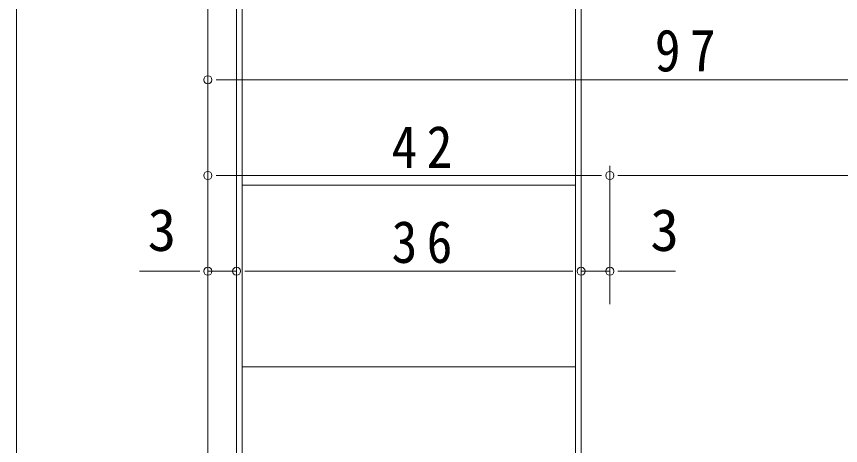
# Model space of a CAD drawing. Units: millimetres, scale not verified. Extents: x -841 to 292, y -594 to 212.
# Drawn here: x -692.1 to -606, y -360.5 to -315.6 of the extents above; entities that cross this region are included whole.
import ezdxf
from ezdxf.enums import TextEntityAlignment as Align

# ---------------------------------------------------------------- set-up
doc = ezdxf.new("R2010")
doc.units = ezdxf.units.MM
doc.header["$LTSCALE"] = 2
for name, color, linetype, lineweight in [('0-3_YKK_12', 2, 'Continuous', 9), ('0-5_YKK_D', 6, 'Continuous', 9), ('0-7_YKK_13', 4, 'Continuous', 9)]:
    doc.layers.add(name, color=color, linetype=linetype, lineweight=lineweight)
doc.styles.add('ＭＳ ゴシック', font='')
doc.styles.get('ＭＳ ゴシック').set_extended_font_data('MS Gothic')

msp = doc.modelspace()

# ---------------------------------------------------------------- linework, layer by layer
at = {"layer": '0-3_YKK_12'}
msp.add_line((-672.131, 38.834), (-672.131, -411.248), dxfattribs=at)
at = {"layer": '0-5_YKK_D'}
for p, q in [((-692.131, 27.634), (-692.131, -385.548)), ((-672.131, -345.502), (-672.131, -321.251)), ((-671.281, -322.251), (-670.431, -322.251)), ((-670.431, -322.251), (-576.831, -322.251)), ((-672.131, -345.502), (-672.131, -331.251)), ((-630.131, -344.692), (-630.131, -331.251)), ((-630.131, -344.692), (-630.131, -331.251)), ((-671.281, -332.251), (-670.431, -332.251)), ((-670.431, -332.251), (-631.831, -332.251)), ((-630.981, -332.251), (-631.831, -332.251)), ((-629.281, -332.251), (-628.431, -332.251)), ((-628.431, -332.251), (-576.831, -332.251)), ((-672.131, -346.502), (-672.131, -341.251)), ((-669.131, -346.538), (-669.131, -341.251)), ((-669.131, -347.538), (-669.131, -341.251)), ((-633.131, -345.375), (-633.131, -341.251)), ((-633.131, -346.375), (-633.131, -341.251)), ((-630.131, -345.692), (-630.131, -341.251)), ((-673.831, -342.251), (-679.263, -342.251)), ((-672.981, -342.251), (-673.831, -342.251)), ((-669.131, -342.251), (-672.131, -342.251)), ((-668.281, -342.251), (-667.431, -342.251)), ((-668.281, -342.251), (-667.431, -342.251)), ((-667.431, -342.251), (-665.731, -342.251)), ((-667.431, -342.251), (-634.831, -342.251)), ((-634.831, -342.251), (-636.531, -342.251)), ((-633.981, -342.251), (-634.831, -342.251)), ((-633.981, -342.251), (-634.831, -342.251)), ((-633.131, -342.251), (-630.131, -342.251)), ((-629.281, -342.251), (-628.431, -342.251)), ((-628.431, -342.251), (-623.267, -342.251))]:
    msp.add_line(p, q, dxfattribs=at)
for centre, start, end in [((-672.131, -322.251), 0, 180), ((-672.131, -322.251), 180, 0), ((-672.131, -332.251), 0, 180), ((-672.131, -332.251), 180, 0), ((-630.131, -332.251), 0, 180), ((-630.131, -332.251), 0, 180), ((-630.131, -332.251), 180, 0), ((-630.131, -332.251), 180, 0), ((-672.131, -342.251), 0, 180), ((-669.131, -342.251), 0, 180), ((-669.131, -342.251), 0, 180), ((-633.131, -342.251), 0, 180), ((-633.131, -342.251), 0, 180), ((-630.131, -342.251), 0, 180), ((-672.131, -342.251), 180, 0), ((-669.131, -342.251), 180, 0), ((-669.131, -342.251), 180, 0), ((-633.131, -342.251), 180, 0), ((-633.131, -342.251), 180, 0), ((-630.131, -342.251), 180, 0)]:
    msp.add_arc(centre, 0.425, start, end, dxfattribs=at)
at = {"layer": '0-7_YKK_13'}
for p, q in [((-668.531, 28.734), (-668.531, -389.648)), ((-633.731, 28.734), (-633.731, -389.648)), ((-669.131, -389.248), (-669.131, 28.334)), ((-633.131, -389.248), (-633.131, 28.334)), ((-668.531, -333.251), (-633.731, -333.251)), ((-668.531, -352.251), (-633.731, -352.251))]:
    msp.add_line(p, q, dxfattribs=at)

# ---------------------------------------------------------------- texts
at = {"layer": '0-5_YKK_D', "color": 7, "style": 'ＭＳ ゴシック'}
for p in [(-678.431, -341.451), (-625.899, -341.451)]:
    msp.add_text('3', height=4.399, dxfattribs=at).set_placement(p, align=Align.BOTTOM_LEFT)
at = {"layer": '0-5_YKK_D', "color": 7, "char_height": 4.399, "attachment_point": 7, "style": 'ＭＳ ゴシック'}
for s, insert in [('\\T1.36;\\W0.9;97', (-625.431, -321.451)), ('\\T1.36;\\W0.9;42', (-652.931, -331.451)), ('\\T1.36;\\W0.9;36', (-652.931, -341.451))]:
    msp.add_mtext(s, dxfattribs=dict(at, insert=insert))

doc.saveas('drawing.dxf')
